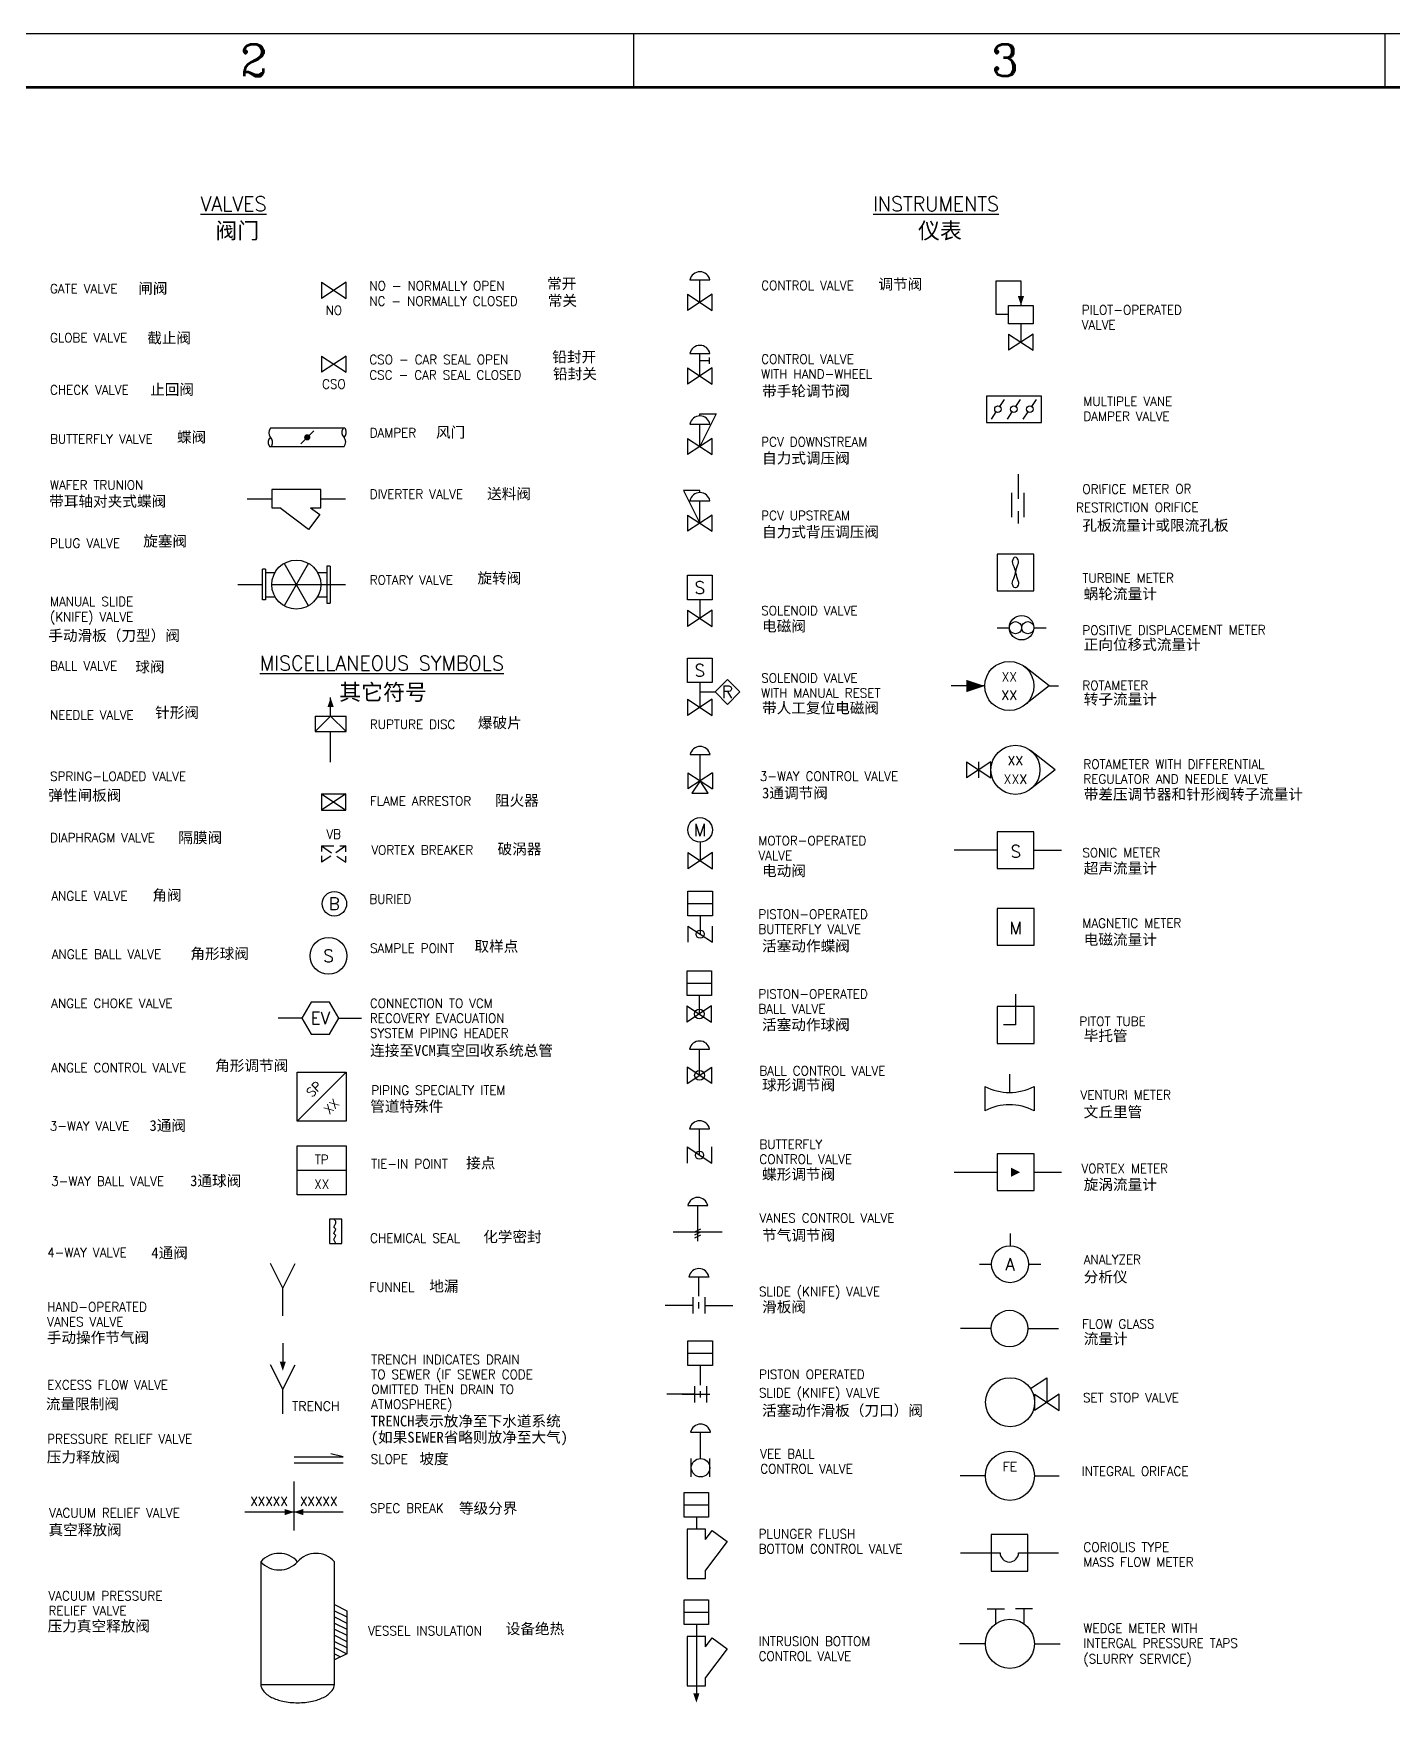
# Model space of a CAD drawing. Extents: x -384 to 457, y -225 to 369.
# Drawn here: x -216 to 37.4, y 52.4 to 368.6 of the extents above; entities that cross this region are included whole.
import ezdxf
from ezdxf.enums import TextEntityAlignment as Align

# ---------------------------------------------------------------- set-up
doc = ezdxf.new("R2010")
doc.units = 0
doc.header["$LTSCALE"] = 0.5
doc.header["$MEASUREMENT"] = 0
doc.linetypes.add('HIDDEN', pattern=[0.375, 0.25, -0.125])
doc.layers.get('0').update_dxf_attribs({"linetype": 'CONTINUOUS'})
for name, color, linetype in [('EQUIPMENT', 1, 'CONTINUOUS'), ('INSTRUMENTS', 3, 'CONTINUOUS'), ('TEXT', 4, 'CONTINUOUS'), ('TEXTINST', 3, 'CONTINUOUS')]:
    doc.layers.add(name, color=color, linetype=linetype)
doc.styles.add('hz', font='SimSun.ttf')
doc.styles.add('ROMANC', font='ROMANC')
doc.styles.add('ROMANS', font='romans', dxfattribs={"width": 0.95, "height": 0.09375})

# ---------------------------------------------------------------- blocks, each defined once
blk = doc.blocks.new('PRES-VLV')
at = {"layer": 'INSTRUMENTS'}
for p, q in [((0.023, 0.229), (0.227, 0.229)), ((0.125, 0), (0.125, 0.229)), ((0, 0.083), (0.25, -0.083)), ((0.25, 0.083), (0, -0.083)), ((0, 0.083), (0, -0.083)), ((0.25, -0.083), (0.25, 0.083))]:
    blk.add_line(p, q, dxfattribs=at)
blk.add_arc((0.125, 0.208), 0.104, 11.537, 168.463, dxfattribs=at)
blk = doc.blocks.new('PCV-HWHL')
at = {"layer": 'INSTRUMENTS'}
for p, q in [((0.023, 0.229), (0.227, 0.229)), ((0.125, 0), (0.125, 0.229)), ((0.219, 0.188), (0.219, 0.125)), ((0, 0.083), (0, -0.083)), ((0.25, 0.083), (0, -0.083)), ((0, 0.083), (0.25, -0.083)), ((0.125, 0.156), (0.219, 0.156)), ((0.25, -0.083), (0.25, 0.083))]:
    blk.add_line(p, q, dxfattribs=at)
blk.add_arc((0.125, 0.208), 0.104, 11.537, 168.463, dxfattribs=at)
blk = doc.blocks.new('GATEV-I')
at = {"layer": 'INSTRUMENTS'}
for p, q in [((0, 0.083), (0.25, -0.083)), ((0.25, 0.083), (0, -0.083)), ((0, 0.083), (0, -0.083)), ((0.25, -0.083), (0.25, 0.083))]:
    blk.add_line(p, q, dxfattribs=at)
blk = doc.blocks.new('SOL')
at = {"layer": 'INSTRUMENTS'}
for p, q in [((-0.125, 0.1875), (-0.125, 0.4375)), ((-0.125, 0.4375), (0.125, 0.4375)), ((0.125, 0.4375), (0.125, 0.1875)), ((0.125, 0.1875), (-0.125, 0.1875)), ((0, 0.1875), (0, 0))]:
    blk.add_line(p, q, dxfattribs=at)
at = {"layer": 'INSTRUMENTS', "style": 'ROMANS'}
blk.add_text('S', height=0.125, dxfattribs=at).set_placement((-0.0015, 0.3125), align=Align.MIDDLE)
blk = doc.blocks.new('SOL-MR')
at = {"layer": 'INSTRUMENTS'}
for p, q in [((0, 0.5), (0.25, 0.5)), ((0, 0.25), (0, 0.5)), ((0.25, 0.5), (0.25, 0.25)), ((0.25, 0.25), (0, 0.25)), ((0.125, 0.25), (0.125, 0)), ((0.279, 0.156), (0.406, 0.283)), ((0.406, 0.283), (0.533, 0.156)), ((0, 0.083), (0, -0.083)), ((0.25, 0.083), (0, -0.083)), ((0, 0.083), (0.25, -0.083)), ((0.125, 0.156), (0.279, 0.156)), ((0.25, -0.083), (0.25, 0.083)), ((0.406, 0.029), (0.279, 0.156)), ((0.533, 0.156), (0.406, 0.029))]:
    blk.add_line(p, q, dxfattribs=at)
at = {"layer": 'INSTRUMENTS', "style": 'ROMANS'}
for s, p in [('S', (0.123, 0.375)), ('R', (0.405, 0.156))]:
    blk.add_text(s, height=0.125, dxfattribs=at).set_placement(p, align=Align.MIDDLE)
blk = doc.blocks.new('MOTORVLV')
at = {"layer": 'INSTRUMENTS'}
for p, q in [((0.125, 0.188), (0.125, 0)), ((0, 0.083), (0.25, -0.083)), ((0.25, 0.083), (0, -0.083)), ((0, 0.083), (0, -0.083)), ((0.25, -0.083), (0.25, 0.083))]:
    blk.add_line(p, q, dxfattribs=at)
blk.add_circle((0.125, 0.312), 0.125, dxfattribs=at)
at = {"layer": 'INSTRUMENTS', "style": 'ROMANS'}
blk.add_text('M', height=0.125, dxfattribs=at).set_placement((0.123, 0.312), align=Align.MIDDLE)
blk = doc.blocks.new('PILOTVLV')
at = {"layer": 'INSTRUMENTS'}
for p, q in [((-0.125, 0.625), (0.125, 0.625)), ((-0.125, 0.281), (-0.125, 0.625)), ((0.125, 0.625), (0.125, 0.375)), ((0, 0.188), (0, 0.375)), ((0, 0.375), (0.25, 0.375)), ((0.25, 0.375), (0.25, 0.188)), ((0, 0.281), (-0.125, 0.281)), ((0.25, 0.188), (0, 0.188)), ((0.125, 0.188), (0.125, 0)), ((0, 0.083), (0, -0.083)), ((0.25, 0.083), (0, -0.083)), ((0, 0.083), (0.25, -0.083)), ((0.25, -0.083), (0.25, 0.083))]:
    blk.add_line(p, q, dxfattribs=at)
blk.add_solid([(0.126, 0.375), (0.157, 0.469), (0.095, 0.469), (0.157, 0.469)], dxfattribs=at)
blk = doc.blocks.new('SLOPE')
at = {"layer": 'EQUIPMENT'}
for p, q in [((-0.25, 0.0625), (0.25, 0.0625)), ((0.25, 0.0625), (0.125, 0.09375))]:
    blk.add_line(p, q, dxfattribs=at)
blk = doc.blocks.new('BURIED')
at = {"layer": 'INSTRUMENTS'}
blk.add_circle((0, 0), 0.125, dxfattribs=at)
at = {"layer": 'INSTRUMENTS', "style": 'ROMANS'}
blk.add_text('B', height=0.125, dxfattribs=at).set_placement((-0.0015, 0), align=Align.MIDDLE)
blk = doc.blocks.new('FLOWELMT')
at = {"layer": 'EQUIPMENT'}
for p, q in [((0.0625, 0.3125), (0.0625, 0.0625)), ((0, -0.125), (0, 0.125)), ((0.125, -0.125), (0.125, 0.125)), ((0.0625, -0.0625), (0.0625, -0.1875))]:
    blk.add_line(p, q, dxfattribs=at)
blk = doc.blocks.new('PITOT')
at = {"layer": 'INSTRUMENTS'}
for p, q in [((0.375, 0.1875), (0, 0.1875)), ((0, 0.1875), (0, -0.1875)), ((0.1875, 0.3125), (0.1875, 0)), ((0.375, -0.1875), (0.375, 0.1875)), ((0.1875, 0), (0.0625, 0)), ((0, -0.1875), (0.375, -0.1875))]:
    blk.add_line(p, q, dxfattribs=at)
blk = doc.blocks.new('ANALYZER')
at = {"layer": 'INSTRUMENTS'}
blk.add_circle((0, 0), 0.188, dxfattribs=at)
at = {"layer": 'INSTRUMENTS', "style": 'ROMANS'}
blk.add_text('A', height=0.125, dxfattribs=at).set_placement((0, 0), align=Align.MIDDLE)
blk = doc.blocks.new('VENTURI')
at = {"layer": 'INSTRUMENTS'}
for p, q in [((0.25, 0.25), (0.25, 0.0625)), ((0, 0.125), (0, -0.125)), ((0.5, 0.125), (0.5, -0.125))]:
    blk.add_line(p, q, dxfattribs=at)
for centre, start, end in [((0.25, 0.59375), 241.927513, 298.072487), ((0.25, -0.59375), 61.927513, 118.072487)]:
    blk.add_arc(centre, 0.53125, start, end, dxfattribs=at)
blk = doc.blocks.new('FLMARR')
at = {"layer": 'INSTRUMENTS'}
for p, q in [((0, 0.083), (0.25, 0.083)), ((0, 0.083), (0.25, -0.083)), ((0.25, 0.083), (0, -0.083)), ((0, 0.083), (0, -0.083)), ((0.25, -0.083), (0.25, 0.083)), ((0, -0.083), (0.25, -0.083))]:
    blk.add_line(p, q, dxfattribs=at)
blk = doc.blocks.new('3WCTRLV')
at = {"layer": 'INSTRUMENTS'}
for p, q in [((-0.102, 0.267), (0.102, 0.267)), ((0, 0), (0, 0.267)), ((-0.125, 0.083), (-0.125, -0.083)), ((-0.125, 0.083), (0, 0)), ((0, 0), (-0.125, -0.083)), ((0, 0), (-0.083, -0.125)), ((0.125, 0.083), (0, 0)), ((0, 0), (0.125, -0.083)), ((0.083, -0.125), (0, 0)), ((0.125, 0.083), (0.125, -0.083)), ((-0.083, -0.125), (0.083, -0.125))]:
    blk.add_line(p, q, dxfattribs=at)
blk.add_arc((0, 0.246), 0.104, 11.537, 168.463, dxfattribs=at)
blk = doc.blocks.new('VANCTRLV')
at = {"layer": 'INSTRUMENTS'}
for p, q in [((-0.102, 0.267), (0.102, 0.267)), ((0, -0.094), (0, 0.267)), ((-0.031, 0), (0.031, 0.031)), ((-0.031, -0.031), (0.031, 0)), ((-0.031, -0.062), (0.031, -0.031))]:
    blk.add_line(p, q, dxfattribs=at)
blk.add_arc((0, 0.246), 0.104, 11.537, 168.463, dxfattribs=at)
blk = doc.blocks.new('SPECBRK')
at = {"layer": 'INSTRUMENTS'}
for p, q in [((0, 0.312), (0, -0.188)), ((-0.5, 0), (0.5, 0))]:
    blk.add_line(p, q, dxfattribs=at)
for points in [[(0, -0.001), (-0.094, -0.032), (-0.094, 0.03), (-0.094, -0.032)], [(0, -0.001), (0.094, -0.032), (0.094, 0.03), (0.094, -0.032)]]:
    blk.add_solid(points, dxfattribs=at)
at = {"layer": 'TEXT', "style": 'ROMANS', "width": 0.95}
blk.add_text('XXXXX', height=0.0938, dxfattribs=at).set_placement((-0.062, 0.062), align=Align.RIGHT)
blk.add_text('XXXXX', height=0.0938, dxfattribs=at).set_placement((0.062, 0.062))
blk = doc.blocks.new('RD-SH-PR')
at = {"layer": 'INSTRUMENTS'}
for p, q in [((0, 0.46875), (0, 0.65625)), ((-0.15625, 0.46875), (0.15625, 0.46875)), ((-0.15625, 0.46875), (-0.15625, 0.3125)), ((0, 0.46875), (-0.15625, 0.3125)), ((0.15625, 0.3125), (0, 0.46875)), ((0.15625, 0.3125), (0.15625, 0.46875)), ((-0.15625, 0.3125), (0.15625, 0.3125)), ((0, 0), (0, 0.3125))]:
    blk.add_line(p, q, dxfattribs=at)
blk.add_solid([(0, 0.65625), (-0.03125, 0.5625), (0.03125, 0.5625), (-0.03125, 0.5625)], dxfattribs=at)
blk = doc.blocks.new('LM-INS')
at = {"layer": 'INSTRUMENTS'}
blk.add_circle((0.25, 0), 0.25, dxfattribs=at)
at = {"layer": 'TEXTINST', "style": 'ROMANS'}
for tag, height, p in [('MAJOR', 0.092839, (0.25, 0.046875)), ('MINOR', 0.0937, (0.25, -0.140625))]:
    blk.add_attdef(tag, text='', height=height, dxfattribs=at).set_placement(p, align=Align.CENTER)
blk = doc.blocks.new('CHEMSEAL')
at = {"layer": 'INSTRUMENTS'}
for p, q in [((0.125, 0.156), (0, 0.156)), ((0, 0.156), (0, -0.094)), ((0.062, 0.135), (0.042, 0.156)), ((0.042, 0.073), (0.062, 0.115)), ((0.062, 0.052), (0.042, 0.073)), ((0.042, 0.01), (0.062, 0.052)), ((0.062, -0.01), (0.042, 0.01)), ((0.062, 0.115), (0.062, 0.135)), ((0.125, -0.094), (0.125, 0.156)), ((0, -0.094), (0.125, -0.094)), ((0.042, -0.052), (0.062, -0.01)), ((0.062, -0.094), (0.042, -0.052))]:
    blk.add_line(p, q, dxfattribs=at)
blk = doc.blocks.new('DAMPER')
at = {"layer": 'EQUIPMENT'}
for p, q in [((0.75, 0.094), (0, 0.094)), ((0.441, 0.066), (0.309, -0.066)), ((0, -0.094), (0.75, -0.094))]:
    blk.add_line(p, q, dxfattribs=at)
at = {"layer": 'EQUIPMENT', "const_width": 0.0312}
blk.add_lwpolyline([(0.359, 0, 1), (0.391, 0, 1)], format="xyb", close=True, dxfattribs=at)
at = {"layer": 'EQUIPMENT'}
for centre, radius, start, end in [((0.058, 0.047), 0.0746, 141.0894, 218.9106), ((0.796, 0.051), 0.069, 149.6219, 228.2817), ((0.75, 0.078), 0.0162, 32.8229, 147.1771), ((0.704, 0.051), 0.069, 311.7183, 30.3781), ((0.046, -0.051), 0.069, 131.7183, 210.3781), ((0, -0.078), 0.0162, 212.8229, 327.1771), ((-0.046, -0.051), 0.069, 329.6219, 48.2817), ((0.692, -0.047), 0.0746, 321.0894, 38.9106)]:
    blk.add_arc(centre, radius, start, end, dxfattribs=at)
blk = doc.blocks.new('DVTRVLV')
at = {"layer": 'EQUIPMENT'}
for p, q in [((0.5, 0.094), (0, 0.094)), ((0, 0.094), (0, -0.094)), ((0.5, -0.094), (0.5, 0.094)), ((0, -0.094), (0.083, -0.094)), ((0.375, -0.312), (0.083, -0.094)), ((0.488, -0.162), (0.375, -0.312)), ((0.396, -0.094), (0.5, -0.094)), ((0.396, -0.094), (0.488, -0.162))]:
    blk.add_line(p, q, dxfattribs=at)
blk = doc.blocks.new('SPECITEM')
at = {"layer": 'INSTRUMENTS'}
for p, q in [((-0.25, -0.25), (0.25, 0.25)), ((-0.25, 0.25), (0.25, 0.25)), ((-0.25, -0.25), (-0.25, 0.25)), ((0.25, 0.25), (0.25, -0.25)), ((0.25, -0.25), (-0.25, -0.25))]:
    blk.add_line(p, q, dxfattribs=at)
at = {"layer": 'TEXT', "style": 'ROMANS', "width": 0.95}
for s, p in [('SP', (-0.044, 0.044)), ('XX', (0.133, -0.133))]:
    blk.add_text(s, height=0.0938, rotation=45, dxfattribs=at).set_placement(p, align=Align.CENTER)
blk = doc.blocks.new('DRAIN_TO')
at = {"layer": 'EQUIPMENT'}
for p, q in [((0, 0.71875), (0, 0.53125)), ((0, 0.25), (-0.125, 0.5)), ((0, 0.25), (0.125, 0.5)), ((0, 0), (0, 0.25))]:
    blk.add_line(p, q, dxfattribs=at)
blk.add_solid([(-0.03125, 0.53125), (0.03125, 0.53125), (0, 0.4375), (0.03125, 0.53125)], dxfattribs=at)
at = {"layer": 'TEXT', "style": 'ROMANS'}
blk.add_attdef('DRAIN_TO', (0.09375, 0.03125), '', height=0.09375, dxfattribs=at)
blk = doc.blocks.new('EQUIPINS')
at = {"layer": 'EQUIPMENT'}
for p, q in [((0, 0.3125), (0.125, 0.25)), ((0, 0.25), (0.125, 0.1875)), ((0, 0.1875), (0.125, 0.125)), ((0.125, 0.25), (0.125, -0.1875)), ((0, 0.125), (0.125, 0.0625)), ((0, 0.0625), (0.125, 0)), ((0, 0), (0.125, -0.0625)), ((0, -0.0625), (0.125, -0.125)), ((0, -0.125), (0.125, -0.1875)), ((0, -0.1875), (0.0625, -0.21875)), ((0.125, -0.1875), (0, -0.25))]:
    blk.add_line(p, q, dxfattribs=at)
blk = doc.blocks.new('AHEAD')
blk.add_solid([(-0.1875, -0.0625), (-0.1875, 0.0625), (0, 0), (-0.1875, 0.0625)])
blk = doc.blocks.new('DIAKNIFE')
at = {"layer": 'INSTRUMENTS'}
for p, q in [((-0.04, 0.292), (0.165, 0.292)), ((0.062, 0.094), (0.062, 0.292)), ((0, 0.083), (0, -0.083)), ((0.062, -0.031), (0.062, 0.031)), ((0.125, -0.083), (0.125, 0.083))]:
    blk.add_line(p, q, dxfattribs=at)
blk.add_arc((0.062, 0.271), 0.104, 11.537, 168.463, dxfattribs=at)
blk = doc.blocks.new('ROTAMETR')
at = {"layer": 'INSTRUMENTS'}
for q in [(0.154, 0.197), (0.154, -0.197)]:
    blk.add_line((0.406, 0), q, dxfattribs=at)
blk.add_circle((0, 0), 0.25, dxfattribs=at)
at = {"layer": 'TEXTINST', "style": 'ROMANS'}
for tag, height, p in [('MAJOR', 0.0928, (0, 0.047)), ('MINOR', 0.0937, (0, -0.141))]:
    blk.add_attdef(tag, text='', height=height, dxfattribs=at).set_placement(p, align=Align.CENTER)
blk = doc.blocks.new('BPRR-SC')
at = {"layer": 'INSTRUMENTS'}
for p, q in [((-0.042, 0.333), (0.125, 0)), ((0.125, 0.333), (-0.042, 0.333)), ((0.023, 0.229), (0.227, 0.229)), ((0.125, 0.312), (0.125, 0.333)), ((0.125, 0), (0.125, 0.229)), ((0, 0.083), (0.25, -0.083)), ((0.25, 0.083), (0, -0.083)), ((0, 0.083), (0, -0.083)), ((0.25, -0.083), (0.25, 0.083))]:
    blk.add_line(p, q, dxfattribs=at)
blk.add_arc((0.125, 0.208), 0.104, 11.537, 168.463, dxfattribs=at)
blk = doc.blocks.new('PRR-SC')
at = {"layer": 'INSTRUMENTS'}
for p, q in [((0.023, 0.229), (0.227, 0.229)), ((0.125, 0.312), (0.125, 0.333)), ((0.292, 0.333), (0.125, 0)), ((0.125, 0.333), (0.292, 0.333)), ((0.125, 0), (0.125, 0.229)), ((0, 0.083), (0.25, -0.083)), ((0.25, 0.083), (0, -0.083)), ((0, 0.083), (0, -0.083)), ((0.25, -0.083), (0.25, 0.083))]:
    blk.add_line(p, q, dxfattribs=at)
blk.add_arc((0.125, 0.208), 0.104, 11.537, 168.463, dxfattribs=at)
blk = doc.blocks.new('VEE-BALL')
at = {"layer": 'INSTRUMENTS'}
for p, q in [((0.09375, 0.09375), (0.09375, 0.1875)), ((0, -0.09375), (0, 0.09375)), ((0.1875, -0.09375), (0.1875, 0.09375))]:
    blk.add_line(p, q, dxfattribs=at)
blk.add_circle((0.09375, 0), 0.09375, dxfattribs=at)
blk = doc.blocks.new('PA')
at = {"layer": 'INSTRUMENTS'}
for p, q in [((-0.102, 0.267), (0.102, 0.267)), ((0, 0), (0, 0.267))]:
    blk.add_line(p, q, dxfattribs=at)
blk.add_arc((0, 0.246), 0.104, 11.537, 168.463, dxfattribs=at)
blk = doc.blocks.new('PLFLCNVL')
at = {"layer": 'INSTRUMENTS'}
for p, q in [((-0.125, 0.125), (-0.125, 0.375)), ((-0.125, 0.375), (0.125, 0.375)), ((0.125, 0.375), (0.125, 0.125)), ((-0.125, 0.25), (0.125, 0.25)), ((0.125, 0.125), (-0.125, 0.125)), ((0.094, 0), (-0.094, 0)), ((-0.094, 0), (-0.094, -0.5)), ((0, 0.125), (0, 0)), ((0.094, -0.104), (0.094, 0)), ((0.094, -0.104), (0.162, -0.012)), ((0.312, -0.125), (0.094, -0.417)), ((0.162, -0.012), (0.312, -0.125)), ((-0.094, -0.5), (0.094, -0.5)), ((0.094, -0.5), (0.094, -0.417))]:
    blk.add_line(p, q, dxfattribs=at)
blk = doc.blocks.new('TURB-FM')
at = {"layer": 'INSTRUMENTS'}
for p, q in [((0.375, 0.188), (0, 0.188)), ((0, 0.188), (0, -0.188)), ((0.375, -0.188), (0.375, 0.188)), ((0, -0.188), (0.375, -0.188))]:
    blk.add_line(p, q, dxfattribs=at)
for points in [[(0.188, 0, -0.037822), (0.213, 0.08, 0.247085), (0.206, 0.146, 0.537731), (0.167, 0.146, 0.257627), (0.161, 0.08, -0.053282)], [(0.188, 0, 0.037822), (0.213, -0.08, -0.247085), (0.206, -0.146, -0.537731), (0.167, -0.146, -0.257627), (0.161, -0.08, 0.053282)]]:
    blk.add_lwpolyline(points, format="xyb", close=True, dxfattribs=at)
blk = doc.blocks.new('VORT-M')
at = {"layer": 'INSTRUMENTS'}
for p, q in [((0.375, 0.1875), (0, 0.1875)), ((0, 0.1875), (0, -0.1875)), ((0.375, -0.1875), (0.375, 0.1875)), ((0, -0.1875), (0.375, -0.1875))]:
    blk.add_line(p, q, dxfattribs=at)
blk.add_solid([(0.140625, 0.046875), (0.140625, -0.046875), (0.234375, 0), (0.140625, -0.046875)], dxfattribs=at)
blk = doc.blocks.new('EV')
at = {"layer": 'EQUIPMENT'}
blk.add_lwpolyline([(-0.281, 0.162), (-0.375, 0), (-0.281, -0.162), (-0.094, -0.162), (0, 0), (-0.094, 0.162)], close=True, dxfattribs=at)
at = {"layer": 'EQUIPMENT', "style": 'ROMANS'}
blk.add_text('EV', height=0.125, dxfattribs=at).set_placement((-0.188, -0.062), align=Align.CENTER)
blk = doc.blocks.new('VB')
at = {"layer": 'EQUIPMENT', "linetype": 'HIDDEN'}
for p, q in [((-0.125, 0.177), (-0.125, 0.119)), ((0.125, 0.177), (-0.125, 0.01)), ((-0.125, 0.177), (0.125, 0.01)), ((-0.125, 0.177), (0.125, 0.177)), ((0.125, 0.116), (0.125, 0.177)), ((-0.125, 0.077), (-0.125, 0.01)), ((0.125, 0.01), (0.125, 0.074))]:
    blk.add_line(p, q, dxfattribs=at)
at = {"layer": 'TEXT', "style": 'ROMANS', "width": 0.95}
blk.add_text('VB', height=0.0938, dxfattribs=at).set_placement((0, 0.25), align=Align.CENTER)
blk = doc.blocks.new('ROTVALVE')
at = {"layer": 'EQUIPMENT'}
for p, q in [((-0.156, -0.031), (-0.156, 0)), ((-0.156, 0), (0.156, 0)), ((0.156, -0.031), (0.156, 0)), ((0.156, -0.031), (-0.156, -0.031)), ((-0.125, -0.031), (-0.125, -0.127)), ((0, -0.094), (0, -0.594)), ((0.125, -0.031), (0.125, -0.127)), ((0.217, -0.469), (-0.217, -0.219)), ((-0.217, -0.469), (0.217, -0.219)), ((0.188, -0.656), (-0.188, -0.656)), ((-0.188, -0.656), (-0.188, -0.688)), ((0.188, -0.688), (-0.188, -0.688)), ((-0.125, -0.56), (-0.125, -0.656)), ((0.125, -0.56), (0.125, -0.656)), ((0.188, -0.688), (0.188, -0.656))]:
    blk.add_line(p, q, dxfattribs=at)
blk.add_circle((0, -0.344), 0.25, dxfattribs=at)
blk = doc.blocks.new('BFV-I')
at = {"layer": 'INSTRUMENTS'}
for p, q in [((0, 0.083), (0, -0.083)), ((0, 0.083), (0.25, -0.083)), ((0.25, -0.083), (0.25, 0.083))]:
    blk.add_line(p, q, dxfattribs=at)
blk.add_circle((0.125, 0), 0.0418, dxfattribs=at)
blk = doc.blocks.new('GLOBEV-I')
at = {"layer": 'INSTRUMENTS'}
for p, q in [((0, 0.083), (0.25, -0.083)), ((0.25, 0.083), (0, -0.083)), ((0, 0.083), (0, -0.083)), ((0.25, -0.083), (0.25, 0.083))]:
    blk.add_line(p, q, dxfattribs=at)
blk.add_circle((0.125, 0), 0.05, dxfattribs=at)
blk = doc.blocks.new('WAFERT-I')
at = {"layer": 'INSTRUMENTS'}
for p, q in [((0, 0.083), (0, -0.083)), ((0.25, 0.083), (0, -0.083)), ((0, 0.083), (0.25, -0.083)), ((0.125, 0.083), (0.125, -0.083)), ((0.25, -0.083), (0.25, 0.083))]:
    blk.add_line(p, q, dxfattribs=at)

msp = doc.modelspace()

# ---------------------------------------------------------------- linework, layer by layer
at = {"color": 1}
for p, q in [((456.63, 368.65), (-384.37, 368.65)), ((-104.03, 358.65), (-104.03, 368.65)), ((36.14, 358.65), (36.14, 368.65))]:
    msp.add_line(p, q, dxfattribs=at)
at = {"color": 1, "const_width": 0.5}
msp.add_lwpolyline([(446.63, -215.35), (446.63, 358.65), (-359.37, 358.65), (-359.37, -215.35)], dxfattribs=at)
at = {"layer": 'EQUIPMENT'}
for p, q in [((-176.18, 281.89), (-171.6, 281.89)), ((-162.44, 281.89), (-157.86, 281.89)), ((-177.9, 265.86), (-173.32, 265.86)), ((-162.44, 265.86), (-157.86, 265.86)), ((-38.57, 246.94), (-44.87, 246.94)), ((-26.55, 246.94), (-24.84, 246.94)), ((-36.28, 216.3), (-44.3, 216.3)), ((-29.41, 216.3), (-24.26, 216.3)), ((-165.96, 184.94), (-170.39, 184.94)), ((-159.1, 184.94), (-154.88, 184.94)), ((-44.27, 156.19), (-36.25, 156.19)), ((-29.38, 156.19), (-24.23, 156.19)), ((-96.7, 145.07), (-87.55, 145.07)), ((-169.55, 134.57), (-171.84, 139.14)), ((-169.55, 134.57), (-167.26, 139.14)), ((-169.55, 129.41), (-169.55, 134.57)), ((-93.04, 131.34), (-98.2, 131.34)), ((-90.75, 131.34), (-85.6, 131.34)), ((-37.39, 127), (-43.12, 127)), ((-30.52, 127), (-24.8, 127)), ((-92.73, 114.74), (-97.88, 114.74)), ((-95.02, 114.74), (-89.87, 114.74)), ((-167.44, 101.94), (-158.28, 101.94)), ((-38.61, 99.52), (-43.19, 99.52)), ((-29.3, 99.52), (-24.72, 99.52)), ((-173.65, 83.5), (-173.65, 60.61)), ((-159.91, 60.61), (-159.91, 83.5)), ((-43.12, 85.16), (-35.71, 85.16)), ((-32.28, 85.16), (-24.8, 85.16)), ((-38.12, 74.69), (-34.91, 74.69)), ((-36.51, 71.91), (-36.51, 74.69)), ((-29.64, 74.69), (-32.84, 74.69)), ((-31.24, 71.91), (-31.24, 74.69)), ((-38.46, 68.17), (-43.27, 68.17)), ((-29.3, 68.17), (-24.48, 68.17)), ((-173.65, 60.61), (-159.91, 60.61))]:
    msp.add_line(p, q, dxfattribs=at)
msp.add_lwpolyline([(-173.65, 60.61, 0.174705), (-173.23, 59.44, 0.104203), (-171.63, 58.18, 0.064948), (-169.56, 57.46, 0.051099), (-166.78, 57.17, 0.051099), (-164, 57.46, 0.064948), (-161.92, 58.18, 0.104203), (-160.33, 59.44, 0.174705), (-159.91, 60.61, 0.174705)], format="xyb", dxfattribs=at)
for centre, radius, start, end in [((-170.21, 80.47), 4.58, 41.4096, 138.5904), ((-170.21, 86.53), 4.58, 221.4096, 318.5904), ((-163.34, 80.47), 4.58, 41.4096, 138.5904), ((-33.99, 85.16), 1.72, 180, 0)]:
    msp.add_arc(centre, radius, start, end, dxfattribs=at)
at = {"layer": 'INSTRUMENTS'}
for p, q in [((-28.02, 301.06), (-38.26, 301.06)), ((-38.26, 301.06), (-38.26, 296.12)), ((-35.77, 299.1), (-34.89, 300.43)), ((-32.8, 299.1), (-31.92, 300.43)), ((-29.82, 299.1), (-28.94, 300.43)), ((-28.02, 296.12), (-28.02, 301.06)), ((-37.33, 296.76), (-36.45, 298.08)), ((-34.36, 296.76), (-33.48, 298.08)), ((-31.39, 296.76), (-30.5, 298.08)), ((-38.26, 296.12), (-28.02, 296.12)), ((-36.28, 257.82), (-33.99, 257.82)), ((-29.41, 257.82), (-27.12, 257.82)), ((-29.41, 219.74), (-36.28, 219.74)), ((-36.28, 219.74), (-36.28, 212.87)), ((-29.41, 212.87), (-29.41, 219.74)), ((-36.28, 212.87), (-29.41, 212.87)), ((-93.97, 208.63), (-89.39, 208.63)), ((-93.97, 204.05), (-93.97, 208.63)), ((-93.97, 206.34), (-89.39, 206.34)), ((-89.39, 208.63), (-89.39, 204.05)), ((-89.39, 204.05), (-93.97, 204.05)), ((-91.68, 204.05), (-91.68, 200.62)), ((-36.25, 205.42), (-36.25, 198.56)), ((-29.38, 205.42), (-36.25, 205.42)), ((-29.38, 198.56), (-29.38, 205.42)), ((-36.25, 198.56), (-29.38, 198.56)), ((-94.12, 193.75), (-89.54, 193.75)), ((-94.12, 189.17), (-94.12, 193.75)), ((-89.54, 193.75), (-89.54, 189.17)), ((-94.12, 191.46), (-89.54, 191.46)), ((-89.54, 189.17), (-94.12, 189.17)), ((-91.83, 189.17), (-91.83, 185.73)), ((-93.66, 179.15), (-89.92, 179.15)), ((-91.79, 174.27), (-91.79, 179.15)), ((-94.08, 172.74), (-89.5, 175.79)), ((-89.5, 172.74), (-94.08, 175.79)), ((-94.08, 175.79), (-94.08, 172.74)), ((-89.5, 172.74), (-89.5, 175.79)), ((-93.66, 164.27), (-89.92, 164.27)), ((-91.79, 159.38), (-91.79, 164.27)), ((-166.86, 161.13), (-157.7, 161.13)), ((-166.86, 151.97), (-166.86, 161.13)), ((-157.7, 161.13), (-157.7, 151.97)), ((-166.86, 156.55), (-157.7, 156.55)), ((-157.7, 151.97), (-166.86, 151.97)), ((-33.86, 144.75), (-33.86, 142.46)), ((-39.58, 139.02), (-37.29, 139.02)), ((-30.42, 139.02), (-28.14, 139.02)), ((-93.97, 120.12), (-93.97, 124.7)), ((-93.97, 124.7), (-89.39, 124.7)), ((-89.39, 124.7), (-89.39, 120.12)), ((-93.97, 122.41), (-89.39, 122.41)), ((-89.39, 120.12), (-93.97, 120.12)), ((-91.59, 116.45), (-91.59, 120.08)), ((-30.04, 115.8), (-26.98, 117.84)), ((-26.98, 117.84), (-26.98, 113.26)), ((-92.73, 116.26), (-92.73, 113.21)), ((-91.59, 114.16), (-91.59, 115.31)), ((-90.44, 113.21), (-90.44, 116.26)), ((-30.53, 88.59), (-37.4, 88.59)), ((-37.4, 88.59), (-37.4, 81.72)), ((-30.53, 81.72), (-30.53, 88.59)), ((-37.4, 81.72), (-30.53, 81.72)), ((-92.38, 69.51), (-92.38, 57.78))]:
    msp.add_line(p, q, dxfattribs=at)
for centre, radius in [((-36.11, 298.59), 0.612), ((-33.14, 298.59), 0.612), ((-30.16, 298.59), 0.612), ((-31.7, 257.82), 2.29), ((-32.83, 257.82), 1.14), ((-30.54, 257.82), 1.14), ((-161.01, 196.57), 3.43), ((-91.79, 174.27), 0.916), ((-33.96, 127), 3.43), ((-33.88, 68.17), 4.58)]:
    msp.add_circle(centre, radius, dxfattribs=at)
for centre in [(-91.79, 178.77), (-91.79, 163.89)]:
    msp.add_arc(centre, 1.91, 11.537, 168.463, dxfattribs=at)
msp.add_solid([(-92.38, 57.2), (-92.96, 58.92), (-91.81, 58.92), (-92.96, 58.92)], dxfattribs=at)

# ---------------------------------------------------------------- block references
at = {"layer": 'EQUIPMENT', "xscale": 18.31818181818182, "yscale": 18.31818181818182, "zscale": 18.31818181818182}
for name, p in [('PRR-SC', (-94.01, 291.64)), ('BPRR-SC', (-94.01, 277.33)), ('TURB-FM', (-36.28, 268.12)), ('AHEAD', (-38.57, 246.94)), ('VB', (-160.04, 213.85)), ('EV', (-159.1, 184.94)), ('VORT-M', (-36.25, 156.19)), ('SLOPE', (-162.86, 101.94)), ('PLFLCNVL', (-92.38, 89.55)), ('PLFLCNVL', (-92.38, 69.51)), ('EQUIPINS', (-159.91, 69.76))]:
    msp.add_blockref(name, p, dxfattribs=at)
at = {"layer": 'EQUIPMENT', "xscale": 18.31818181818182, "yscale": 18.31818181818182, "zscale": 18.31818181818182, "rotation": 90}
msp.add_blockref('ROTVALVE', (-173.32, 265.86), dxfattribs=at)
at = {"layer": 'EQUIPMENT', "xscale": 18.31818181818182, "yscale": 18.31818181818182, "zscale": 18.31818181818182}
msp.add_blockref('LM-INS', (-38.46, 99.52), dxfattribs=at).add_auto_attribs({'MAJOR': 'FE'})
at = {"layer": 'INSTRUMENTS', "xscale": 18.31818181818182, "yscale": 18.31818181818182, "zscale": 18.31818181818182}
for name, p in [('PRES-VLV', (-94.01, 318.54)), ('PILOTVLV', (-34.13, 311.11)), ('PCV-HWHL', (-94.01, 304.8)), ('DVTRVLV', (-171.6, 281.89)), ('SOL-MR', (-94.01, 242.98)), ('WAFERT-I', (-42.01, 231.29)), ('MOTORVLV', (-93.97, 214.36)), ('BFV-I', (-93.96, 200.62)), ('GLOBEV-I', (-94.13, 185.72)), ('VENTURI', (-38.54, 169.93)), ('BFV-I', (-94.08, 159.38)), ('VANCTRLV', (-92.12, 145.07)), ('CHEMSEAL', (-160.8, 144.58)), ('ANALYZER', (-33.86, 139.02)), ('DIAKNIFE', (-93.04, 131.34)), ('PA', (-91.6, 102.76)), ('VEE-BALL', (-93.32, 101.04)), ('SPECBRK', (-167.46, 92.78))]:
    msp.add_blockref(name, p, dxfattribs=at)
for p, values in [((-33.99, 246.94), {'MAJOR': 'XX', 'MINOR': 'XX'}), ((-32.85, 231.29), {'MAJOR': 'XX', 'MINOR': 'XXX'})]:
    msp.add_blockref('ROTAMETR', p, dxfattribs=at).add_auto_attribs(values)
at = {"layer": 'TEXT', "xscale": 18.31818181818182, "yscale": 18.31818181818182, "zscale": 18.31818181818182}
for name, p in [('GATEV-I', (-162.3, 320.78)), ('GATEV-I', (-162.3, 307)), ('DAMPER', (-171.85, 293.34)), ('FLOWELMT', (-33.51, 280.72)), ('SOL', (-91.72, 259.58)), ('GATEV-I', (-94.01, 259.58)), ('RD-SH-PR', (-160.61, 232.74)), ('3WCTRLV', (-91.68, 229.24)), ('FLMARR', (-162.33, 225.3)), ('BURIED', (-159.92, 206.29)), ('PITOT', (-36.25, 183.67)), ('SPECITEM', (-162.28, 170.29)), ('LM-INS', (-38.43, 113.26)), ('GATEV-I', (-29.27, 113.26))]:
    msp.add_blockref(name, p, dxfattribs=at)
msp.add_blockref('DRAIN_TO', (-169.55, 111.1), dxfattribs=at).add_auto_attribs({'DRAIN_TO': 'TRENCH'})

# ---------------------------------------------------------------- texts
at = {"color": 1, "style": 'ROMANC'}
for s, p in [('2', (-177.54, 360.73)), ('3', (-37.37, 360.73))]:
    msp.add_text(s, height=6, dxfattribs=at).set_placement(p)
at = {"layer": 'INSTRUMENTS', "style": 'ROMANS'}
for s, p in [('S', (-32.8, 216.07)), ('M', (-32.8, 201.76)), ('S', (-161.01, 196.57))]:
    msp.add_text(s, height=2.29, dxfattribs=at).set_placement(p, align=Align.MIDDLE)
at = {"layer": 'TEXT', "style": 'ROMANS', "width": 0.95}
for s, height, p in [('%%UVALVES', 2.748, (-178.74, 335.57)), ('%%UINSTRUMENTS', 2.7477, (-47.67, 335.57)), ('NO', 1.717, (-160.01, 316.2)), ('CSO', 1.717, (-160.01, 302.42)), ('%%UMISCELLANEOUS SYMBOLS', 2.7477, (-151.06, 249.83)), ('TP', 1.717, (-162.28, 157.69)), ('XX', 1.717, (-162.28, 153.11))]:
    msp.add_text(s, height=height, dxfattribs=at).set_placement(p, align=Align.CENTER)
at = {"layer": 'TEXT', "style": 'hz'}
for s, p in [('阀门', (-178.03, 330.42)), ('仪表', (-46.94, 330.42)), ('其它符号', (-150.84, 244.29))]:
    msp.add_text(s, height=3, dxfattribs=at).set_placement(p, align=Align.CENTER)
for s, p in [('常开', (-120.23, 321.05)), ('调节阀', (-58.41, 320.94)), ('闸阀', (-196.51, 320.15)), ('常关', (-120.09, 317.87)), ('截止阀', (-194.84, 310.9)), ('铅封开', (-119.26, 307.37)), ('止回阀', (-194.29, 301.28)), ('铅封关', (-119.12, 304.2)), ('带手轮调节阀', (-80.12, 300.99)), ('蝶阀', (-189.29, 292.4)), ('风门', (-140.96, 293.29)), ('自力式调压阀', (-80.12, 288.48)), ('带耳轴对夹式蝶阀', (-213.12, 280.41)), ('送料阀', (-131.42, 281.82)), ('旋塞阀', (-195.58, 272.99)), ('自力式背压调压阀', (-80.12, 274.7)), ('孔板流量计或限流孔板', (-20.37, 275.93)), ('旋转阀', (-133.22, 266.08)), ('蜗轮流量计', (-20.11, 263.16)), ('电磁阀', (-80.12, 257.12)), ('手动滑板（刀型）阀', (-213.29, 255.36)), ('正向位移式流量计', (-20.11, 253.67)), ('球阀', (-197.06, 249.5)), ('带人工复位电磁阀', (-80.12, 241.84)), ('转子流量计', (-20.11, 243.48)), ('针形阀', (-193.36, 240.99)), ('爆破片', (-133.14, 239.08)), ('弹性闸板阀', (-213.29, 225.55)), ('3通调节阀', (-80.12, 225.98)), ('带差压调节器和针形阀转子流量计', (-20.11, 225.73)), ('阻火器', (-129.95, 224.59)), ('隔膜阀', (-189.03, 217.63)), ('破涡器', (-129.48, 215.52)), ('电动阀', (-80.12, 211.46)), ('超声流量计', (-20.11, 211.93)), ('角阀', (-193.88, 206.9)), ('取样点', (-133.78, 197.36)), ('活塞动作蝶阀', (-80.12, 197.42)), ('电磁流量计', (-20.11, 198.62)), ('角形球阀', (-186.78, 195.99)), ('活塞动作球阀', (-80.12, 182.72)), ('毕托管', (-20.11, 180.68)), ('角形调节阀', (-182.16, 175.1)), ('连接至VCM真空回收系统总管', (-153.24, 177.91)), ('球形调节阀', (-80.12, 171.48)), ('管道特殊件', (-153.24, 167.49)), ('文丘里管', (-20.11, 166.45)), ('3通阀', (-194.41, 163.91)), ('接点', (-135.33, 156.91)), ('3通球阀', (-186.83, 153.6)), ('蝶形调节阀', (-80.12, 154.8)), ('旋涡流量计', (-20.11, 152.9)), ('化学密封', (-132.14, 143.15)), ('节气调节阀', (-80.12, 143.43)), ('4通阀', (-194.07, 140.14)), ('地漏', (-142.22, 133.92)), ('分析仪', (-20.11, 135.66)), ('滑板阀', (-80.12, 130.05)), ('手动操作节气阀', (-213.57, 124.34)), ('流量计', (-20.11, 124.12)), ('流量限制阀', (-213.74, 111.94)), ('TRENCH表示放净至下水道系统', (-153.13, 108.75)), ('活塞动作滑板（刀口）阀', (-80.12, 110.73)), ('(如果SEWER省略则放净至大气)', (-153.13, 105.73)), ('压力释放阀', (-213.57, 102.04)), ('坡度', (-144.06, 101.7)), ('等级分界', (-136.68, 92.47)), ('真空释放阀', (-213.24, 88.45)), ('压力真空释放阀', (-213.41, 70.49)), ('设备绝热', (-127.95, 69.99))]:
    msp.add_text(s, height=2, dxfattribs=at).set_placement(p)
at = {"layer": 'TEXT', "style": 'ROMANS', "width": 0.95}
for s, height, p in [('CONTROL VALVE', 1.7173, (-80.28, 320.83)), ('GATE VALVE', 1.717, (-212.97, 320.24)), ('NO - NORMALLY OPEN', 1.7173, (-153.4, 320.78)), ('NC - NORMALLY CLOSED', 1.7173, (-153.4, 317.92)), ('PILOT-OPERATED', 1.7173, (-20.47, 316.27)), ('VALVE', 1.717, (-20.47, 313.49)), ('GLOBE VALVE', 1.7173, (-212.97, 311.08)), ('CSO - CAR SEAL OPEN', 1.7173, (-153.4, 307)), ('CONTROL VALVE', 1.7173, (-80.28, 307.09)), ('CSC - CAR SEAL CLOSED', 1.7173, (-153.4, 304.13)), ('WITH HAND-WHEEL', 1.7173, (-80.28, 304.31)), ('CHECK VALVE', 1.7173, (-212.97, 301.35)), ('MULTIPLE VANE', 1.7173, (-20.17, 299.2)), ('DAMPER VALVE', 1.7173, (-20.17, 296.42)), ('DAMPER', 1.717, (-153.33, 293.34)), ('BUTTERFLY VALVE', 1.7173, (-212.97, 292.19)), ('PCV DOWNSTREAM', 1.7173, (-80.28, 291.64)), ('WAFER TRUNION', 1.7173, (-212.97, 283.6)), ('DIVERTER VALVE', 1.7173, (-153.33, 281.89)), ('PCV UPSTREAM', 1.7173, (-80.28, 277.9)), ('PLUG VALVE', 1.717, (-212.97, 272.73)), ('ROTARY VALVE', 1.7173, (-153.33, 265.86)), ('MANUAL SLIDE', 1.7173, (-212.97, 261.85)), ('(KNIFE) VALVE', 1.7173, (-212.97, 258.99)), ('SOLENOID VALVE', 1.7173, (-80.28, 260.15)), ('BALL VALVE', 1.717, (-212.97, 249.83)), ('SOLENOID VALVE', 1.7173, (-80.28, 247.56)), ('WITH MANUAL RESET', 1.7173, (-80.28, 244.78)), ('NEEDLE VALVE', 1.7173, (-212.97, 240.67)), ('RUPTURE DISC', 1.7173, (-153.29, 238.93)), ('SPRING-LOADED VALVE', 1.7173, (-212.97, 229.22)), ('3-WAY CONTROL VALVE', 1.7173, (-80.54, 229.24)), ('ROTAMETER WITH DIFFERENTIAL', 1.7173, (-20.17, 231.49)), ('REGULATOR AND NEEDLE VALVE', 1.7173, (-20.17, 228.71)), ('FLAME ARRESTOR', 1.7173, (-153.28, 224.61)), ('DIAPHRAGM VALVE', 1.7173, (-212.97, 217.77)), ('MOTOR-OPERATED', 1.7173, (-80.81, 217.22)), ('VORTEX BREAKER', 1.7173, (-153.02, 215.46)), ('VALVE', 1.717, (-80.81, 214.44)), ('ANGLE VALVE', 1.7173, (-212.72, 206.9)), ('PISTON-OPERATED', 1.7173, (-80.81, 203.48)), ('BUTTERFLY VALVE', 1.7173, (-80.81, 200.7)), ('ANGLE BALL VALVE', 1.7173, (-212.65, 196.02)), ('SAMPLE POINT', 1.7173, (-153.25, 197.14)), ('PISTON-OPERATED', 1.7173, (-80.81, 188.6)), ('ANGLE CHOKE VALVE', 1.7173, (-212.75, 186.86)), ('CONNECTION TO VCM', 1.7173, (-153.29, 186.86)), ('BALL VALVE', 1.717, (-80.81, 185.82)), ('RECOVERY EVACUATION', 1.7173, (-153.29, 184.08)), ('SYSTEM PIPING HEADER', 1.7173, (-153.29, 181.3)), ('ANGLE CONTROL VALVE', 1.7173, (-212.75, 174.84)), ('BALL CONTROL VALVE', 1.7173, (-80.62, 174.27)), ('PIPING SPECIALTY ITEM', 1.7173, (-153.03, 170.63)), ('3-WAY VALVE', 1.7173, (-213.01, 163.96)), ('BUTTERFLY', 1.717, (-80.62, 160.53)), ('TIE-IN POINT', 1.7173, (-153.03, 156.89)), ('CONTROL VALVE', 1.7173, (-80.62, 157.75)), ('3-WAY BALL VALVE', 1.7173, (-212.75, 153.66)), ('VANES CONTROL VALVE', 1.7173, (-80.62, 146.79)), ('CHEMICAL SEAL', 1.7173, (-153.25, 143.04)), ('4-WAY VALVE', 1.7173, (-213.49, 140.33)), ('FUNNEL', 1.717, (-153.37, 133.88)), ('SLIDE (KNIFE) VALVE', 1.7173, (-80.7, 133.06)), ('HAND-OPERATED', 1.7173, (-213.49, 130.19)), ('VANES VALVE', 1.7173, (-213.49, 127.41)), ('FLOW GLASS', 1.717, (-20.42, 127)), ('TRENCH INDICATES DRAIN', 1.7173, (-153.03, 120.37)), ('EXCESS FLOW VALVE', 1.7173, (-213.49, 115.66)), ('TO SEWER (IF SEWER CODE', 1.7173, (-153.03, 117.59)), ('PISTON OPERATED', 1.7173, (-80.7, 117.6)), ('ATMOSPHERE)', 1.7173, (-153.03, 112.03)), ('OMITTED THEN DRAIN TO', 1.7173, (-153.03, 114.81)), ('SLIDE (KNIFE) VALVE', 1.7173, (-80.7, 114.16)), ('SET STOP VALVE', 1.7173, (-20.25, 113.26)), ('PRESSURE RELIEF VALVE', 1.7173, (-213.49, 105.57)), ('VEE BALL', 1.717, (-80.46, 102.76)), ('SLOPE', 1.717, (-153.14, 101.79)), ('CONTROL VALVE', 1.7173, (-80.46, 99.98)), ('INTEGRAL ORIFACE', 1.7173, (-20.49, 99.52)), ('VACUUM RELIEF VALVE', 1.7173, (-213.16, 91.75)), ('SPEC BREAK', 1.717, (-153.29, 92.63)), ('PLUNGER FLUSH', 1.7173, (-80.77, 87.83)), ('BOTTOM CONTROL VALVE', 1.7173, (-80.77, 85.05)), ('CORIOLIS TYPE', 1.7173, (-20.17, 85.36)), ('MASS FLOW METER', 1.7173, (-20.17, 82.58)), ('VACUUM PRESSURE', 1.7173, (-213.25, 76.28)), ('RELIEF VALVE', 1.7173, (-213.25, 73.5)), ('VESSEL INSULATION', 1.7173, (-153.63, 69.74)), ('WEDGE METER WITH', 1.7173, (-20.17, 70.22)), ('CONTROL VALVE', 1.7173, (-80.77, 65.01)), ('INTRUSION BOTTOM', 1.7173, (-80.77, 67.79)), ('INTERGAL PRESSURE TAPS', 1.7173, (-20.17, 67.44)), ('(SLURRY SERVICE)', 1.7173, (-20.17, 64.51))]:
    msp.add_text(s, height=height, dxfattribs=at).set_placement(p)
for s, height, p in [('ORIFICE METER OR', 1.7173, (-20.36, 282.82)), ('  RESTRICTION ORIFICE', 1.7173, (-23.79, 279.39)), ('TURBINE METER', 1.7173, (-20.36, 266.22)), ('POSITIVE DISPLACEMENT METER', 1.7173, (-20.36, 256.49)), ('ROTAMETER', 1.717, (-20.36, 246.18)), ('SONIC METER', 1.7173, (-20.36, 214.97)), ('BURIED', 1.717, (-153.39, 206.3)), ('MAGNETIC METER', 1.7173, (-20.36, 201.8)), ('PITOT TUBE', 1.717, (-20.93, 183.48)), ('VENTURI METER', 1.7173, (-20.69, 169.75)), ('VORTEX METER', 1.7173, (-20.53, 156.01)), ('ANALYZER', 1.717, (-20.12, 139.02))]:
    msp.add_text(s, height=height, rotation=0.125, dxfattribs=at).set_placement(p)

doc.saveas('drawing.dxf')
